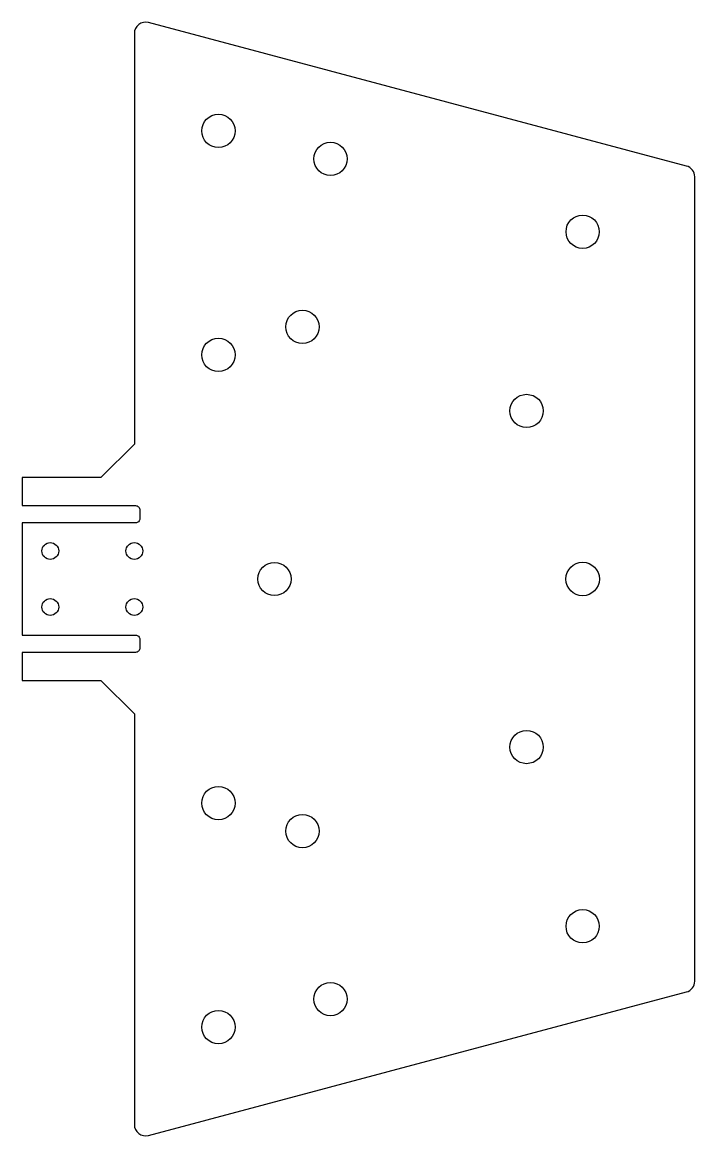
# Model space of a CAD drawing. Header units: millimetres. Extents: x 0 to 120, y -89 to 109.
import ezdxf

# ---------------------------------------------------------------- set-up
doc = ezdxf.new("R2010")
doc.units = ezdxf.units.MM

msp = doc.modelspace()

# ---------------------------------------------------------------- linework, layer by layer
msp.add_lwpolyline([(120, 81.8, 0.339788), (118.52, 83.73), (22.52, 109.33, 0.492773), (20, 107.4), (20, 34.1), (14, 28.1), (0, 28.1), (0, 23.1), (20.2, 23.1, -0.414214), (21, 22.3), (21, 20.8, -0.414214), (20.2, 20), (0, 20), (0, 0), (20.2, 0, -0.414214), (21, -0.8), (21, -2.3, -0.414214), (20.2, -3.1), (0, -3.1), (0, -8.1), (14, -8.1), (20, -14.1), (20, -87.4, 0.492773), (22.52, -89.33), (118.52, -63.73, 0.339788), (120, -61.8)], format="xyb", close=True)
for centre, radius in [((35, 90), 2.98), ((55, 85), 2.97), ((100, 72), 2.97), ((50, 55), 2.97), ((35, 50), 2.97), ((90, 40), 2.97), ((5, 15), 1.5), ((20, 15), 1.5), ((45, 10), 2.97), ((100, 10), 2.98), ((5, 5), 1.5), ((20, 5), 1.5), ((90, -20), 2.97), ((35, -30), 2.97), ((50, -35), 2.97), ((100, -52), 2.97), ((55, -65), 2.97), ((35, -70), 2.98)]:
    msp.add_circle(centre, radius)

doc.saveas('drawing.dxf')
